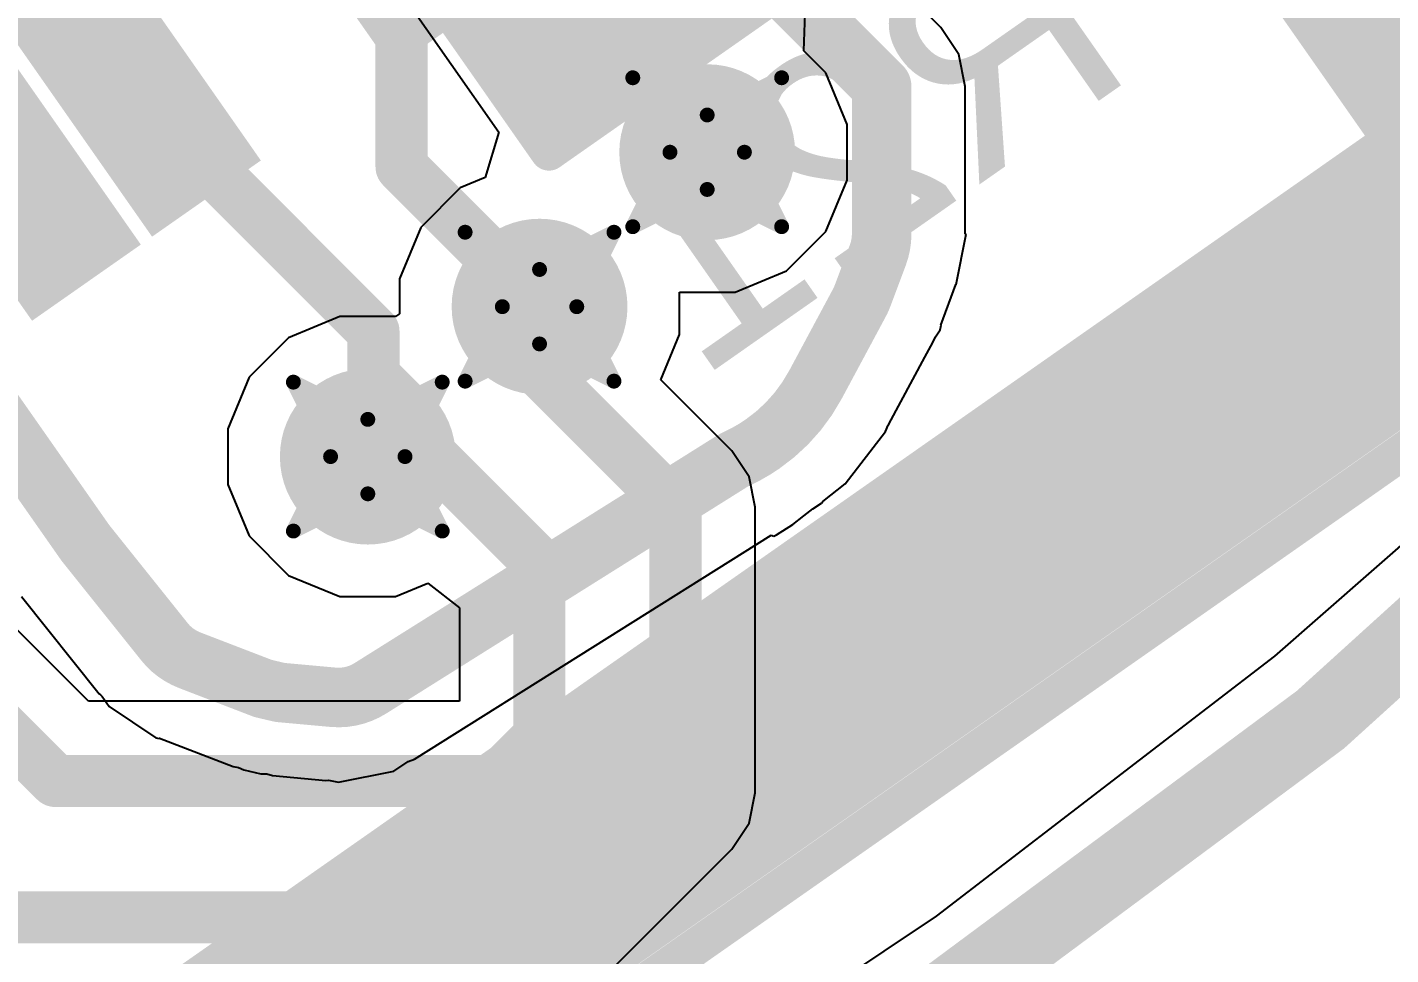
# Model space of a CAD drawing. Header units: inches. Extents: x -8 to 384, y -12 to 64.
# Drawn here: x 24.897 to 29.55, y -4.834 to -1.671 of the extents above; entities that cross this region are included whole.
import ezdxf

# ---------------------------------------------------------------- set-up
doc = ezdxf.new("R2010")
doc.units = ezdxf.units.IN
for name, color, linetype in [('Board_outline', 216, 'Continuous'), ('Bottom Layer', 5, 'Continuous'), ('Bottom Overlay', 54, 'Continuous'), ('Bottom Paste', 16, 'Continuous'), ('Bottom Solder', 6, 'Continuous'), ('Drill Drawing', 1, 'Continuous'), ('Top Layer', 1, 'Continuous'), ('Top Overlay', 2, 'Continuous'), ('Top Paste', 8, 'Continuous'), ('Top Solder', 216, 'Continuous'), ('Via Holes', 16, 'Continuous')]:
    doc.layers.add(name, color=color, linetype=linetype)
doc.styles.add('Arial', font='', dxfattribs={"height": 0.2})
doc.styles.get('Arial').set_extended_font_data('Arial')

# ---------------------------------------------------------------- blocks, each defined once
blk = doc.blocks.new('R__0603_B_39')
at = {"layer": 'Bottom Layer'}
for points in [[(-1.14299746, -0.4445), (-1.14299746, 0.4445), (-0.38099746, 0.4445), (-0.38099746, -0.4445)], [(0.38099746, -0.4445), (0.38099746, 0.4445), (1.14299746, 0.4445), (1.14299746, -0.4445)]]:
    blk.add_hatch(color=5, dxfattribs=at).paths.add_polyline_path(points)
at = {"layer": 'Bottom Paste'}
for points in [[(-1.14299746, -0.4445), (-1.14299746, 0.4445), (-0.38099746, 0.4445), (-0.38099746, -0.4445)], [(0.38099746, -0.4445), (0.38099746, 0.4445), (1.14299746, 0.4445), (1.14299746, -0.4445)]]:
    blk.add_hatch(color=16, dxfattribs=at).paths.add_polyline_path(points)
at = {"layer": 'Bottom Solder'}
for points in [[(-1.24459746, -0.5460999999999999), (-1.24459746, 0.5460999999999999), (-0.27939746, 0.5460999999999999), (-0.27939746, -0.5460999999999999)], [(0.27939746, -0.5460999999999999), (0.27939746, 0.5460999999999999), (1.24459746, 0.5460999999999999), (1.24459746, -0.5460999999999999)]]:
    blk.add_hatch(color=6, dxfattribs=at).paths.add_polyline_path(points)
at = {"layer": 'Bottom Overlay'}
for points in [[(-1.2192, -0.5334, 0.127, 0.127, 0), (-1.2192, 0.5334, 0.127, 0.127, 0)], [(1.2192, 0.5334, 0.127, 0.127, 0), (-1.2192, 0.5334, 0.127, 0.127, 0)], [(1.2192, -0.5334, 0.127, 0.127, 0), (1.2192, 0.5334, 0.127, 0.127, 0)], [(1.2192, -0.5334, 0.127, 0.127, 0), (-1.2192, -0.5334, 0.127, 0.127, 0)]]:
    blk.add_lwpolyline(points, format="xyseb", dxfattribs=at)
for points in [[(-1.25095, 0.5334, 0.0635, 0.0635, 1), (-1.18745, 0.5334, 0.0635, 0.0635, 1)], [(-1.25095, 0.5334, 0.0635, 0.0635, 1), (-1.18745, 0.5334, 0.0635, 0.0635, 1)], [(1.18745, 0.5334, 0.0635, 0.0635, 1), (1.25095, 0.5334, 0.0635, 0.0635, 1)], [(1.18745, 0.5334, 0.0635, 0.0635, 1), (1.25095, 0.5334, 0.0635, 0.0635, 1)], [(-1.25095, -0.5334, 0.0635, 0.0635, 1), (-1.18745, -0.5334, 0.0635, 0.0635, 1)], [(-1.25095, -0.5334, 0.0635, 0.0635, 1), (-1.18745, -0.5334, 0.0635, 0.0635, 1)], [(1.18745, -0.5334, 0.0635, 0.0635, 1), (1.25095, -0.5334, 0.0635, 0.0635, 1)], [(1.18745, -0.5334, 0.0635, 0.0635, 1), (1.25095, -0.5334, 0.0635, 0.0635, 1)]]:
    blk.add_lwpolyline(points, format="xyseb", close=True, dxfattribs=at)
blk = doc.blocks.new('2305018_2_70')
at = {"layer": 'Top Layer'}
for points in [[(-1.12499521, 0.8249996199999998), (-0.8749957099999999, 0.8249996199999998), (-0.8749957099999999, 0.07499858), (-1.12499521, 0.07499858)], [(-0.6250038299999999, 0.8250047), (-0.37500433, 0.8250047), (-0.37500433, 0.07500366), (-0.6250038299999999, 0.07500366)]]:
    blk.add_hatch(color=1, dxfattribs=at).paths.add_polyline_path(points)
at = {"layer": 'Top Paste'}
for points in [[(-1.12499521, 0.8249996199999998), (-0.8749957099999999, 0.8249996199999998), (-0.8749957099999999, 0.07499858), (-1.12499521, 0.07499858)], [(-0.6250038299999999, 0.8250047), (-0.37500433, 0.8250047), (-0.37500433, 0.07500366), (-0.6250038299999999, 0.07500366)]]:
    blk.add_hatch(color=8, dxfattribs=at).paths.add_polyline_path(points)
at = {"layer": 'Top Solder'}
for points in [[(-1.22659521, 0.92659962), (-0.77339571, 0.92659962), (-0.77339571, -0.02660142), (-1.22659521, -0.02660142)], [(-0.72660383, 0.9266047), (-0.27340433, 0.9266047), (-0.27340433, -0.02659634), (-0.72660383, -0.02659634)], [(0.27340179, 0.92659962), (0.72660129, 0.92659962), (0.72660129, -0.02660142), (0.27340179, -0.02660142)]]:
    blk.add_hatch(color=216, dxfattribs=at).paths.add_polyline_path(points)
at = {"layer": 'Top Overlay'}
blk.add_lwpolyline([(-4.92499142, -3.07499512, 0.127, 0.127, 0), (4.924993959999999, -3.07500528, 0.127, 0.127, 0)], format="xyseb", dxfattribs=at)

msp = doc.modelspace()

# ---------------------------------------------------------------- hatches: boundary and pattern name
at = {"layer": 'Bottom Layer'}
h = msp.add_hatch(color=5, dxfattribs=at)
edge = h.paths.add_edge_path()
edge.add_arc((27.2176367, -2.09695542), 0.2999994, 0, 360)
h = msp.add_hatch(color=5, dxfattribs=at)
edge = h.paths.add_edge_path()
edge.add_arc((26.64553218, -2.62389366), 0.2999994, 0, 360)
h = msp.add_hatch(color=5, dxfattribs=at)
edge = h.paths.add_edge_path()
edge.add_arc((26.05942972, -3.1352236), 0.2999994, 0, 360)
at = {"layer": 'Top Layer'}
for points in [[(29.972, -2.7686), (31.70545856, -1.55482036), (28.79786976, 2.59764784), (27.0644112, 1.3838682)], [(24.92116428, -6.309403179999999), (31.52003348, -1.68882568), (31.00826412, -0.9579432199999999), (24.40939492, -5.57852072)]]:
    msp.add_hatch(color=1, dxfattribs=at).paths.add_polyline_path(points)
h = msp.add_hatch(color=1, dxfattribs=at)
edge = h.paths.add_edge_path()
edge.add_arc((27.2176367, -2.09695542), 0.2999994, 0, 360)
h = msp.add_hatch(color=1, dxfattribs=at)
edge = h.paths.add_edge_path()
edge.add_arc((26.64553218, -2.62389366), 0.2999994, 0, 360)
h = msp.add_hatch(color=1, dxfattribs=at)
edge = h.paths.add_edge_path()
edge.add_arc((26.05942972, -3.1352236), 0.2999994, 0, 360)
at = {"layer": 'Via Holes'}
h = msp.add_hatch(color=7, dxfattribs=at)
edge = h.paths.add_edge_path()
edge.add_arc((27.2176367, -2.09695542), 0.1499997, 0, 360)
h = msp.add_hatch(color=7, dxfattribs=at)
edge = h.paths.add_edge_path()
edge.add_arc((26.64553218, -2.62389366), 0.1499997, 0, 360)
h = msp.add_hatch(color=7, dxfattribs=at)
edge = h.paths.add_edge_path()
edge.add_arc((26.05942972, -3.1352236), 0.1499997, 0, 360)

# ---------------------------------------------------------------- linework, layer by layer
at = {"layer": 'Board_outline'}
msp.add_lwpolyline([(37.53680072, 13.3604, 0.254, 0.254, 1), (-7.46320072, 13.3604, 0.254, 0.254, 1)], format="xyseb", close=True, dxfattribs=at)
at = {"layer": 'Bottom Layer'}
for p, q in [((25.9315204, -1.2077573), (26.50639352, -2.0287615)), ((27.54723217999999, -1.75083978), (27.55305386, -1.59172148)), ((27.62269558, -1.82630318), (27.54723217999999, -1.75083978)), ((27.6954361, -2.00191624), (27.62269558, -1.82630318)), ((26.50639352, -2.0287615), (26.45981246, -2.18365578)), ((27.6954361, -2.1919946), (27.6954361, -2.00191624)), ((26.45981246, -2.18365578), (26.37487994, -2.21883478)), ((26.37487994, -2.21883478), (26.2404733, -2.35324142)), ((27.62269558, -2.36760766), (27.6954361, -2.1919946)), ((26.2404733, -2.35324142), (26.16773278, -2.52885448)), ((27.48828894, -2.5020143), (27.62269558, -2.36760766)), ((27.31267588, -2.57475482), (27.48828894, -2.5020143)), ((26.16773278, -2.52885448), (26.16773278, -2.6485596)), ((27.12333158, -2.71893284), (27.12333158, -2.57475482)), ((27.12333158, -2.57475482), (27.31267588, -2.57475482)), ((26.16773278, -2.6485596), (26.15446636, -2.6574242)), ((25.96439054, -2.6574242), (25.78877748, -2.73016472)), ((26.15446636, -2.6574242), (25.96439054, -2.6574242)), ((25.78877748, -2.73016472), (25.65437084, -2.86457136)), ((27.05941502, -2.87324546), (27.12333158, -2.71893284)), ((25.65437084, -2.86457136), (25.58163032, -3.04018442)), ((27.30170054, -3.11553098), (27.05941502, -2.87324546)), ((30.24873808, -2.85583884), (29.1539168, -3.815969)), ((25.58163032, -3.04018442), (25.58163032, -3.23026278)), ((27.36064632, -3.20375026), (27.30170054, -3.11553098)), ((27.38134478, -3.30781152), (27.36064632, -3.20375026)), ((25.58163032, -3.23026278), (25.65437084, -3.40587584)), ((27.38134478, -4.28193454), (27.38134478, -3.30781152)), ((25.1062363, -3.96987522), (24.52892478, -3.3925637)), ((25.65437084, -3.40587584), (25.78877748, -3.54028248)), ((25.78877748, -3.54028248), (25.96439054, -3.613023)), ((26.1544689, -3.613023), (26.26454488, -3.567429999999999)), ((26.26454488, -3.567429999999999), (26.37267522, -3.65115348)), ((25.96439054, -3.613023), (26.1544689, -3.613023)), ((26.37267522, -3.65115348), (26.37267522, -3.96987522)), ((29.1539168, -3.815969), (27.99865368, -4.702436619999999)), ((26.37267522, -3.96987522), (25.1062363, -3.96987522)), ((27.36064632, -4.3859958), (27.38134478, -4.28193454)), ((27.30170054, -4.47421508), (27.36064632, -4.3859958)), ((26.87701508, -4.89890054), (27.30170054, -4.47421508)), ((27.99865368, -4.702436619999999), (26.78786108, -5.51146218))]:
    msp.add_line(p, q, dxfattribs=at)
for points in [[(26.7462, -1.397, 0.2032, 0.2032, 0), (27.2176367, -2.09695542, 0.2032, 0.2032, 0)], [(26.64553218, -2.8439237, 0.1778, 0.1778, 0), (26.64553218, -2.62389366, 0.1778, 0.1778, 0)], [(26.64553218, -2.8439237, 0.1778, 0.1778, 0), (27.10942, -3.30781152, 0.1778, 0.1778, 0)], [(26.05942972, -3.1352236, 0.1778, 0.1778, 0), (26.27947499999999, -3.1352236, 0.1778, 0.1778, 0)], [(26.27947499999999, -3.1352236, 0.1778, 0.1778, 0), (26.6446, -3.500348599999999, 0.1778, 0.1778, 0)], [(27.10942, -4.28193454, 0.1778, 0.1778, 0), (27.10942, -3.30781152, 0.1778, 0.1778, 0)], [(24.257, -3.5052, 0.1778, 0.1778, 0), (24.9936, -4.2418, 0.1778, 0.1778, 0)], [(26.6446, -4.089399999999999, 0.1778, 0.1778, 0), (26.6446, -3.500348599999999, 0.1778, 0.1778, 0)], [(26.4922, -4.2418, 0.1778, 0.1778, 0), (26.6446, -4.089399999999999, 0.1778, 0.1778, 0)], [(24.9936, -4.2418, 0.1778, 0.1778, 0), (26.4922, -4.2418, 0.1778, 0.1778, 0)], [(26.68473454, -4.706619999999999, 0.1778, 0.1778, 0), (27.10942, -4.28193454, 0.1778, 0.1778, 0)], [(24.80106292, -4.706619999999999, 0.1778, 0.1778, 0), (26.68473454, -4.706619999999999, 0.1778, 0.1778, 0)]]:
    msp.add_lwpolyline(points, format="xyseb", dxfattribs=at)
for points in [[(27.1668367, -2.09695542, 0.1016, 0.1016, 1), (27.2684367, -2.09695542, 0.1016, 0.1016, 1)], [(26.60108218, -2.62389366, 0.08889999999999999, 0.08889999999999999, 1), (26.68998218, -2.62389366, 0.08889999999999999, 0.08889999999999999, 1)], [(26.60108218, -2.8439237, 0.08889999999999999, 0.08889999999999999, 1), (26.68998218, -2.8439237, 0.08889999999999999, 0.08889999999999999, 1)], [(26.60108218, -2.8439237, 0.08889999999999999, 0.08889999999999999, 1), (26.68998218, -2.8439237, 0.08889999999999999, 0.08889999999999999, 1)], [(26.01497972, -3.1352236, 0.08889999999999999, 0.08889999999999999, 1), (26.10387972, -3.1352236, 0.08889999999999999, 0.08889999999999999, 1)], [(26.235025, -3.1352236, 0.08889999999999999, 0.08889999999999999, 1), (26.323925, -3.1352236, 0.08889999999999999, 0.08889999999999999, 1)], [(26.235025, -3.1352236, 0.08889999999999999, 0.08889999999999999, 1), (26.323925, -3.1352236, 0.08889999999999999, 0.08889999999999999, 1)], [(27.06497, -3.30781152, 0.08889999999999999, 0.08889999999999999, 1), (27.15387, -3.30781152, 0.08889999999999999, 0.08889999999999999, 1)], [(27.06497, -3.30781152, 0.08889999999999999, 0.08889999999999999, 1), (27.15387, -3.30781152, 0.08889999999999999, 0.08889999999999999, 1)], [(26.60015, -3.500348599999999, 0.08889999999999999, 0.08889999999999999, 1), (26.68905, -3.500348599999999, 0.08889999999999999, 0.08889999999999999, 1)], [(26.60015, -3.500348599999999, 0.08889999999999999, 0.08889999999999999, 1), (26.68905, -3.500348599999999, 0.08889999999999999, 0.08889999999999999, 1)], [(26.60015, -4.089399999999999, 0.08889999999999999, 0.08889999999999999, 1), (26.68905, -4.089399999999999, 0.08889999999999999, 0.08889999999999999, 1)], [(26.60015, -4.089399999999999, 0.08889999999999999, 0.08889999999999999, 1), (26.68905, -4.089399999999999, 0.08889999999999999, 0.08889999999999999, 1)], [(24.94915, -4.2418, 0.08889999999999999, 0.08889999999999999, 1), (25.03805, -4.2418, 0.08889999999999999, 0.08889999999999999, 1)], [(24.94915, -4.2418, 0.08889999999999999, 0.08889999999999999, 1), (25.03805, -4.2418, 0.08889999999999999, 0.08889999999999999, 1)], [(26.44775, -4.2418, 0.08889999999999999, 0.08889999999999999, 1), (26.53665, -4.2418, 0.08889999999999999, 0.08889999999999999, 1)], [(26.44775, -4.2418, 0.08889999999999999, 0.08889999999999999, 1), (26.53665, -4.2418, 0.08889999999999999, 0.08889999999999999, 1)], [(27.06497, -4.28193454, 0.08889999999999999, 0.08889999999999999, 1), (27.15387, -4.28193454, 0.08889999999999999, 0.08889999999999999, 1)], [(27.06497, -4.28193454, 0.08889999999999999, 0.08889999999999999, 1), (27.15387, -4.28193454, 0.08889999999999999, 0.08889999999999999, 1)], [(26.64028454, -4.706619999999999, 0.08889999999999999, 0.08889999999999999, 1), (26.72918454, -4.706619999999999, 0.08889999999999999, 0.08889999999999999, 1)], [(26.64028454, -4.706619999999999, 0.08889999999999999, 0.08889999999999999, 1), (26.72918454, -4.706619999999999, 0.08889999999999999, 0.08889999999999999, 1)]]:
    msp.add_lwpolyline(points, format="xyseb", close=True, dxfattribs=at)
at = {"layer": 'Drill Drawing'}
for points in [[(26.9636367, -1.84295542, 0.0508, 0.0508, 0), (27.2176367, -1.96995542, 0.0508, 0.0508, 0)], [(26.9636367, -1.84295542, 0.0508, 0.0508, 0), (27.0906367, -2.09695542, 0.0508, 0.0508, 0)], [(27.2176367, -1.96995542, 0.0508, 0.0508, 0), (27.4716367, -1.84295542, 0.0508, 0.0508, 0)], [(27.3446367, -2.09695542, 0.0508, 0.0508, 0), (27.4716367, -1.84295542, 0.0508, 0.0508, 0)], [(26.9636367, -2.35095542, 0.0508, 0.0508, 0), (27.0906367, -2.09695542, 0.0508, 0.0508, 0)], [(27.3446367, -2.09695542, 0.0508, 0.0508, 0), (27.4716367, -2.35095542, 0.0508, 0.0508, 0)], [(26.9636367, -2.35095542, 0.0508, 0.0508, 0), (27.2176367, -2.22395542, 0.0508, 0.0508, 0)], [(27.2176367, -2.22395542, 0.0508, 0.0508, 0), (27.4716367, -2.35095542, 0.0508, 0.0508, 0)], [(26.39153218, -2.36989366, 0.0508, 0.0508, 0), (26.64553218, -2.49689366, 0.0508, 0.0508, 0)], [(26.39153218, -2.36989366, 0.0508, 0.0508, 0), (26.51853218, -2.62389366, 0.0508, 0.0508, 0)], [(26.64553218, -2.49689366, 0.0508, 0.0508, 0), (26.89953218, -2.36989366, 0.0508, 0.0508, 0)], [(26.77253218, -2.62389366, 0.0508, 0.0508, 0), (26.89953218, -2.36989366, 0.0508, 0.0508, 0)], [(26.39153218, -2.87789366, 0.0508, 0.0508, 0), (26.51853218, -2.62389366, 0.0508, 0.0508, 0)], [(26.77253218, -2.62389366, 0.0508, 0.0508, 0), (26.89953218, -2.87789366, 0.0508, 0.0508, 0)], [(26.39153218, -2.87789366, 0.0508, 0.0508, 0), (26.64553218, -2.75089366, 0.0508, 0.0508, 0)], [(26.64553218, -2.75089366, 0.0508, 0.0508, 0), (26.89953218, -2.87789366, 0.0508, 0.0508, 0)], [(25.80542972, -2.8812236, 0.0508, 0.0508, 0), (26.05942972, -3.0082236, 0.0508, 0.0508, 0)], [(25.80542972, -2.8812236, 0.0508, 0.0508, 0), (25.93242972, -3.1352236, 0.0508, 0.0508, 0)], [(26.05942972, -3.0082236, 0.0508, 0.0508, 0), (26.31342972, -2.8812236, 0.0508, 0.0508, 0)], [(26.18642972, -3.1352236, 0.0508, 0.0508, 0), (26.31342972, -2.8812236, 0.0508, 0.0508, 0)], [(25.80542972, -3.3892236, 0.0508, 0.0508, 0), (25.93242972, -3.1352236, 0.0508, 0.0508, 0)], [(26.18642972, -3.1352236, 0.0508, 0.0508, 0), (26.31342972, -3.3892236, 0.0508, 0.0508, 0)], [(25.80542972, -3.3892236, 0.0508, 0.0508, 0), (26.05942972, -3.2622236, 0.0508, 0.0508, 0)], [(26.05942972, -3.2622236, 0.0508, 0.0508, 0), (26.31342972, -3.3892236, 0.0508, 0.0508, 0)]]:
    msp.add_lwpolyline(points, format="xyseb", dxfattribs=at)
for points in [[(26.9509367, -1.84295542, 0.0254, 0.0254, 1), (26.9763367, -1.84295542, 0.0254, 0.0254, 1)], [(26.9509367, -1.84295542, 0.0254, 0.0254, 1), (26.9763367, -1.84295542, 0.0254, 0.0254, 1)], [(27.4589367, -1.84295542, 0.0254, 0.0254, 1), (27.4843367, -1.84295542, 0.0254, 0.0254, 1)], [(27.4589367, -1.84295542, 0.0254, 0.0254, 1), (27.4843367, -1.84295542, 0.0254, 0.0254, 1)], [(27.2049367, -1.96995542, 0.0254, 0.0254, 1), (27.2303367, -1.96995542, 0.0254, 0.0254, 1)], [(27.2049367, -1.96995542, 0.0254, 0.0254, 1), (27.2303367, -1.96995542, 0.0254, 0.0254, 1)], [(27.0779367, -2.09695542, 0.0254, 0.0254, 1), (27.1033367, -2.09695542, 0.0254, 0.0254, 1)], [(27.0779367, -2.09695542, 0.0254, 0.0254, 1), (27.1033367, -2.09695542, 0.0254, 0.0254, 1)], [(27.3319367, -2.09695542, 0.0254, 0.0254, 1), (27.3573367, -2.09695542, 0.0254, 0.0254, 1)], [(27.3319367, -2.09695542, 0.0254, 0.0254, 1), (27.3573367, -2.09695542, 0.0254, 0.0254, 1)], [(27.2049367, -2.22395542, 0.0254, 0.0254, 1), (27.2303367, -2.22395542, 0.0254, 0.0254, 1)], [(27.2049367, -2.22395542, 0.0254, 0.0254, 1), (27.2303367, -2.22395542, 0.0254, 0.0254, 1)], [(26.9509367, -2.35095542, 0.0254, 0.0254, 1), (26.9763367, -2.35095542, 0.0254, 0.0254, 1)], [(26.9509367, -2.35095542, 0.0254, 0.0254, 1), (26.9763367, -2.35095542, 0.0254, 0.0254, 1)], [(27.4589367, -2.35095542, 0.0254, 0.0254, 1), (27.4843367, -2.35095542, 0.0254, 0.0254, 1)], [(27.4589367, -2.35095542, 0.0254, 0.0254, 1), (27.4843367, -2.35095542, 0.0254, 0.0254, 1)], [(26.37883218, -2.36989366, 0.0254, 0.0254, 1), (26.40423218, -2.36989366, 0.0254, 0.0254, 1)], [(26.37883218, -2.36989366, 0.0254, 0.0254, 1), (26.40423218, -2.36989366, 0.0254, 0.0254, 1)], [(26.88683218, -2.36989366, 0.0254, 0.0254, 1), (26.91223218, -2.36989366, 0.0254, 0.0254, 1)], [(26.88683218, -2.36989366, 0.0254, 0.0254, 1), (26.91223218, -2.36989366, 0.0254, 0.0254, 1)], [(26.63283218, -2.49689366, 0.0254, 0.0254, 1), (26.65823218, -2.49689366, 0.0254, 0.0254, 1)], [(26.63283218, -2.49689366, 0.0254, 0.0254, 1), (26.65823218, -2.49689366, 0.0254, 0.0254, 1)], [(26.50583218, -2.62389366, 0.0254, 0.0254, 1), (26.53123218, -2.62389366, 0.0254, 0.0254, 1)], [(26.50583218, -2.62389366, 0.0254, 0.0254, 1), (26.53123218, -2.62389366, 0.0254, 0.0254, 1)], [(26.75983218, -2.62389366, 0.0254, 0.0254, 1), (26.78523218, -2.62389366, 0.0254, 0.0254, 1)], [(26.75983218, -2.62389366, 0.0254, 0.0254, 1), (26.78523218, -2.62389366, 0.0254, 0.0254, 1)], [(26.63283218, -2.75089366, 0.0254, 0.0254, 1), (26.65823218, -2.75089366, 0.0254, 0.0254, 1)], [(26.63283218, -2.75089366, 0.0254, 0.0254, 1), (26.65823218, -2.75089366, 0.0254, 0.0254, 1)], [(25.79272972, -2.8812236, 0.0254, 0.0254, 1), (25.81812972, -2.8812236, 0.0254, 0.0254, 1)], [(25.79272972, -2.8812236, 0.0254, 0.0254, 1), (25.81812972, -2.8812236, 0.0254, 0.0254, 1)], [(26.30072972, -2.8812236, 0.0254, 0.0254, 1), (26.32612972, -2.8812236, 0.0254, 0.0254, 1)], [(26.30072972, -2.8812236, 0.0254, 0.0254, 1), (26.32612972, -2.8812236, 0.0254, 0.0254, 1)], [(26.37883218, -2.87789366, 0.0254, 0.0254, 1), (26.40423218, -2.87789366, 0.0254, 0.0254, 1)], [(26.37883218, -2.87789366, 0.0254, 0.0254, 1), (26.40423218, -2.87789366, 0.0254, 0.0254, 1)], [(26.88683218, -2.87789366, 0.0254, 0.0254, 1), (26.91223218, -2.87789366, 0.0254, 0.0254, 1)], [(26.88683218, -2.87789366, 0.0254, 0.0254, 1), (26.91223218, -2.87789366, 0.0254, 0.0254, 1)], [(26.04672972, -3.0082236, 0.0254, 0.0254, 1), (26.07212972, -3.0082236, 0.0254, 0.0254, 1)], [(26.04672972, -3.0082236, 0.0254, 0.0254, 1), (26.07212972, -3.0082236, 0.0254, 0.0254, 1)], [(25.91972972, -3.1352236, 0.0254, 0.0254, 1), (25.94512972, -3.1352236, 0.0254, 0.0254, 1)], [(25.91972972, -3.1352236, 0.0254, 0.0254, 1), (25.94512972, -3.1352236, 0.0254, 0.0254, 1)], [(26.17372972, -3.1352236, 0.0254, 0.0254, 1), (26.19912972, -3.1352236, 0.0254, 0.0254, 1)], [(26.17372972, -3.1352236, 0.0254, 0.0254, 1), (26.19912972, -3.1352236, 0.0254, 0.0254, 1)], [(26.04672972, -3.2622236, 0.0254, 0.0254, 1), (26.07212972, -3.2622236, 0.0254, 0.0254, 1)], [(26.04672972, -3.2622236, 0.0254, 0.0254, 1), (26.07212972, -3.2622236, 0.0254, 0.0254, 1)], [(25.79272972, -3.3892236, 0.0254, 0.0254, 1), (25.81812972, -3.3892236, 0.0254, 0.0254, 1)], [(25.79272972, -3.3892236, 0.0254, 0.0254, 1), (25.81812972, -3.3892236, 0.0254, 0.0254, 1)], [(26.30072972, -3.3892236, 0.0254, 0.0254, 1), (26.32612972, -3.3892236, 0.0254, 0.0254, 1)], [(26.30072972, -3.3892236, 0.0254, 0.0254, 1), (26.32612972, -3.3892236, 0.0254, 0.0254, 1)]]:
    msp.add_lwpolyline(points, format="xyseb", close=True, dxfattribs=at)
at = {"layer": 'Top Layer'}
for p, q in [((28.01442454, -1.67147748), (27.73491532, -1.39196572)), ((28.01443216, -1.67148256), (28.01442454, -1.67147748)), ((28.07618464, -1.763903), (28.01443216, -1.67148256)), ((28.09786862, -1.8729198), (28.07618464, -1.763903)), ((28.09786862, -2.23005142), (28.09786862, -1.8729198)), ((28.09787116, -2.376144599999999), (28.09786862, -2.23005142)), ((28.06769596, -2.54786892), (28.10185134, -2.37615222)), ((28.10185134, -2.37615222), (28.09787116, -2.376144599999999)), ((28.01473442, -2.6863548), (28.06645644, -2.5484328)), ((28.06645644, -2.5484328), (28.0676985, -2.54786892)), ((28.0676985, -2.54786892), (28.06769596, -2.54786892)), ((28.01234428, -2.70328898), (28.01564374, -2.6866977)), ((28.01564374, -2.6866977), (28.01473442, -2.6863548)), ((27.98775708, -2.745867), (27.99702554, -2.72620486)), ((27.99702554, -2.72620486), (28.01234428, -2.70328898)), ((27.96061718, -2.79639776), (27.98775708, -2.745867)), ((27.83785898, -3.02503586), (27.96061718, -2.79639776)), ((30.24873808, -2.85583884), (29.1539168, -3.815969)), ((27.68890322, -3.22870322), (27.82656106, -3.04930556)), ((27.82656106, -3.04930556), (27.835352, -3.02808132)), ((27.835352, -3.02808132), (27.83785898, -3.02503586)), ((27.6118447, -3.28783188), (27.68890322, -3.22870322)), ((27.57787474, -3.31389736), (27.6077807, -3.29391518)), ((27.6077807, -3.29391518), (27.6118447, -3.28783188)), ((27.5095081, -3.3663636), (27.5471255, -3.33749142)), ((27.5471255, -3.33749142), (27.57787474, -3.31389736)), ((27.4545933, -3.402076), (27.5094319, -3.36640932)), ((27.5094319, -3.36640932), (27.5095081, -3.3663636)), ((26.21917286, -4.167210359999999), (27.4359751, -3.40372954)), ((27.4359751, -3.40372954), (27.44452982, -3.4062416)), ((27.44452982, -3.4062416), (27.4545933, -3.402076)), ((24.87750676, -3.61290616), (25.14277166, -3.94448792)), ((29.1539168, -3.815969), (27.99865368, -4.702436619999999)), ((25.14277166, -3.94448792), (25.14312726, -3.944934959999999)), ((25.14312726, -3.944934959999999), (25.14313234, -3.94494004)), ((25.14313234, -3.94494004), (25.14317806, -3.94499592)), ((25.14317806, -3.94499592), (25.14695758, -3.94817854)), ((25.14695758, -3.94817854), (25.15334314, -3.95358366)), ((25.15334314, -3.95358366), (25.17636062, -3.9880286)), ((25.17636062, -3.9880286), (25.33599454, -4.09470352)), ((25.33599454, -4.09470352), (25.34691654, -4.09687268)), ((25.34691654, -4.09687268), (25.34734326, -4.0957754)), ((25.34734326, -4.0957754), (25.34847102, -4.09540202)), ((25.34847102, -4.09540202), (25.59940778, -4.191919479999999)), ((26.1479919, -4.20842694), (26.19707994, -4.17562792)), ((26.19707994, -4.17562792), (26.21917286, -4.167210359999999)), ((25.59940778, -4.191919479999999), (25.61858224, -4.1952291)), ((25.61858224, -4.1952291), (25.63628858, -4.20330376)), ((25.63628858, -4.20330376), (25.69410406, -4.21693848)), ((25.69410406, -4.21693848), (25.71431484, -4.21765222)), ((25.71431484, -4.21765222), (25.73370774, -4.22337484)), ((25.73370774, -4.22337484), (25.91614832, -4.23995596)), ((25.959689, -4.245881779999999), (26.1479919, -4.20842694)), ((25.91614832, -4.23995596), (25.92512722, -4.23900854)), ((25.92512722, -4.23900854), (25.959689, -4.245881779999999)), ((27.99865368, -4.702436619999999), (26.78786108, -5.51146218))]:
    msp.add_line(p, q, dxfattribs=at)
for points in [[(26.67183388, -1.27912876, 0.2032, 0.2032, 0), (27.1076928, -1.90156338, 0.2032, 0.2032, 0)], [(26.1745603, -2.1464397, 0.1778, 0.1778, 0), (26.1745603, -1.41106398, 0.1778, 0.1778, 0)], [(27.45763114, -1.51755602, 0.2032, 0.2032, 0), (27.81299492, -1.8729198, 0.2032, 0.2032, 0)], [(25.23549182, -1.86473084, 0.1778, 0.1778, 0), (25.23549436, -1.86473084, 0.1778, 0.1778, 0)], [(25.23549436, -1.86473084, 0.1778, 0.1778, 0), (26.07883278, -2.70806926, 0.1778, 0.1778, 0)], [(27.1076928, -1.90156338, 0.2032, 0.2032, 0), (27.20090826, -2.06061564, 0.2032, 0.2032, 0)], [(27.81299492, -2.2300565, 0.2032, 0.2032, 0), (27.81299492, -1.8729198, 0.2032, 0.2032, 0)], [(27.20090826, -2.06061564, 0.2032, 0.2032, 0), (27.20134006, -2.06136494, 0.2032, 0.2032, 0)], [(26.1745603, -2.1464397, 0.1778, 0.1778, 0), (26.5084052, -2.4802846, 0.1778, 0.1778, 0)], [(27.81299492, -2.2300565, 0.2032, 0.2032, 0), (27.81299745999999, -2.37615222, 0.2032, 0.2032, 0)], [(27.81299745999999, -2.37615222, 0.2032, 0.2032, -0.08993433186181517), (27.8000587, -2.44750336, 0.2032, 0.2032, 0)], [(27.74799886, -2.58633468, 0.2032, 0.2032, 0), (27.8000587, -2.44750336, 0.2032, 0.2032, 0)], [(26.5084052, -2.4802846, 0.1778, 0.1778, 0), (26.7297154, -2.4802846, 0.1778, 0.1778, 0)], [(26.7297154, -2.53971044, 0.1778, 0.1778, 0), (26.7297154, -2.4802846, 0.1778, 0.1778, 0)], [(26.64553218, -2.62389366, 0.1778, 0.1778, 0), (26.7297154, -2.53971044, 0.1778, 0.1778, 0)], [(27.58687396, -2.89028124, 0.2032, 0.2032, 0), (27.7367619, -2.61110984, 0.2032, 0.2032, 0)], [(27.74799886, -2.58633468, 0.2032, 0.2032, -0.03350641934383416), (27.73676444, -2.61110984, 0.2032, 0.2032, 0)], [(24.56318684, -2.66924282, 0.2032, 0.2032, 0), (25.0914789, -3.42368886, 0.2032, 0.2032, 0)], [(26.07883278, -2.85862776, 0.1778, 0.1778, 0), (26.07883278, -2.70806926, 0.1778, 0.1778, 0)], [(26.07883278, -2.85862776, 0.1778, 0.1778, 0), (26.1797292, -2.95952418, 0.1778, 0.1778, 0)], [(27.58687396, -2.89028124, 0.2032, 0.2032, -0.1186041493719806), (27.40634346, -3.09247794, 0.2032, 0.2032, 0)], [(26.1797292, -3.0302708, 0.1778, 0.1778, 0), (26.1797292, -2.95952418, 0.1778, 0.1778, 0)], [(26.0747764, -3.1352236, 0.1778, 0.1778, 0), (26.1797292, -3.0302708, 0.1778, 0.1778, 0)], [(27.40634346, -3.09247794, 0.2032, 0.2032, -0.0418924592303024), (27.3223355, -3.14081414, 0.2032, 0.2032, 0)], [(26.067766, -3.92590528, 0.2032, 0.2032, 0), (27.29867286, -3.15357256, 0.2032, 0.2032, 0)], [(26.05942972, -3.1352236, 0.1778, 0.1778, 0), (26.0747764, -3.1352236, 0.1778, 0.1778, 0)], [(27.29867286, -3.15357256, 0.2032, 0.2032, -0.03025404712944893), (27.32023492, -3.14179712, 0.2032, 0.2032, 0)], [(27.32023746, -3.14179712, 0.2032, 0.2032, 0), (27.3223355, -3.14081414, 0.2032, 0.2032, 0)], [(25.0914789, -3.42368886, 0.2032, 0.2032, 0), (25.09213676, -3.4246312, 0.2032, 0.2032, 0)], [(25.09995488, -3.43494614, 0.2032, 0.2032, -0.01592725811001099), (25.0921393, -3.4246312, 0.2032, 0.2032, 0)], [(25.09995488, -3.43494614, 0.2032, 0.2032, 0), (25.36562618, -3.7670359, 0.2032, 0.2032, 0)], [(25.36562618, -3.7670359, 0.2032, 0.2032, 0), (25.36607068, -3.7675947, 0.2032, 0.2032, 0)], [(25.4507365, -3.82951482, 0.2032, 0.2032, -0.1312696786197272), (25.36607322, -3.7675947, 0.2032, 0.2032, 0)], [(25.4507365, -3.82951736, 0.2032, 0.2032, 0), (25.70167326, -3.926034819999999, 0.2032, 0.2032, 0)], [(25.70167326, -3.926034819999999, 0.2032, 0.2032, 0), (25.75949128, -3.93966954, 0.2032, 0.2032, 0)], [(25.75949128, -3.93966954, 0.2032, 0.2032, 0), (25.94129686, -3.95619224, 0.2032, 0.2032, 0)], [(25.94129686, -3.95619224, 0.2032, 0.2032, 0), (25.94210204, -3.9562659, 0.2032, 0.2032, 0)], [(26.067766, -3.92590528, 0.2032, 0.2032, -0.1632885862022277), (25.94210204, -3.9562659, 0.2032, 0.2032, 0)]]:
    msp.add_lwpolyline(points, format="xyseb", dxfattribs=at)
for points in [[(25.19104182, -1.86473084, 0.08889999999999999, 0.08889999999999999, 1), (25.27994182, -1.86473084, 0.08889999999999999, 0.08889999999999999, 1)], [(25.19104436, -1.86473084, 0.08889999999999999, 0.08889999999999999, 1), (25.27994436, -1.86473084, 0.08889999999999999, 0.08889999999999999, 1)], [(25.19104436, -1.86473084, 0.08889999999999999, 0.08889999999999999, 1), (25.27994436, -1.86473084, 0.08889999999999999, 0.08889999999999999, 1)], [(27.0568928, -1.90156338, 0.1016, 0.1016, 1), (27.1584928, -1.90156338, 0.1016, 0.1016, 1)], [(27.0568928, -1.90156338, 0.1016, 0.1016, 1), (27.1584928, -1.90156338, 0.1016, 0.1016, 1)], [(27.76219492, -1.8729198, 0.1016, 0.1016, 1), (27.86379492, -1.8729198, 0.1016, 0.1016, 1)], [(27.76219492, -1.8729198, 0.1016, 0.1016, 1), (27.86379492, -1.8729198, 0.1016, 0.1016, 1)], [(27.15010826, -2.06061564, 0.1016, 0.1016, 1), (27.25170826, -2.06061564, 0.1016, 0.1016, 1)], [(27.15010826, -2.06061564, 0.1016, 0.1016, 1), (27.25170826, -2.06061564, 0.1016, 0.1016, 1)], [(27.15054006, -2.06136494, 0.1016, 0.1016, 1), (27.25214006, -2.06136494, 0.1016, 0.1016, 1)], [(26.1301103, -2.1464397, 0.08889999999999999, 0.08889999999999999, 1), (26.2190103, -2.1464397, 0.08889999999999999, 0.08889999999999999, 1)], [(26.1301103, -2.1464397, 0.08889999999999999, 0.08889999999999999, 1), (26.2190103, -2.1464397, 0.08889999999999999, 0.08889999999999999, 1)], [(27.76219492, -2.2300565, 0.1016, 0.1016, 1), (27.86379492, -2.2300565, 0.1016, 0.1016, 1)], [(27.76219492, -2.2300565, 0.1016, 0.1016, 1), (27.86379492, -2.2300565, 0.1016, 0.1016, 1)], [(27.76219746, -2.37615222, 0.1016, 0.1016, 1), (27.86379746, -2.37615222, 0.1016, 0.1016, 1)], [(27.76219746, -2.37615222, 0.1016, 0.1016, 1), (27.86379746, -2.37615222, 0.1016, 0.1016, 1)], [(27.7492587, -2.44750336, 0.1016, 0.1016, 1), (27.8508587, -2.44750336, 0.1016, 0.1016, 1)], [(27.7492587, -2.44750336, 0.1016, 0.1016, 1), (27.8508587, -2.44750336, 0.1016, 0.1016, 1)], [(26.4639552, -2.4802846, 0.08889999999999999, 0.08889999999999999, 1), (26.5528552, -2.4802846, 0.08889999999999999, 0.08889999999999999, 1)], [(26.4639552, -2.4802846, 0.08889999999999999, 0.08889999999999999, 1), (26.5528552, -2.4802846, 0.08889999999999999, 0.08889999999999999, 1)], [(26.6852654, -2.4802846, 0.08889999999999999, 0.08889999999999999, 1), (26.7741654, -2.4802846, 0.08889999999999999, 0.08889999999999999, 1)], [(26.6852654, -2.4802846, 0.08889999999999999, 0.08889999999999999, 1), (26.7741654, -2.4802846, 0.08889999999999999, 0.08889999999999999, 1)], [(26.6852654, -2.53971044, 0.08889999999999999, 0.08889999999999999, 1), (26.7741654, -2.53971044, 0.08889999999999999, 0.08889999999999999, 1)], [(26.6852654, -2.53971044, 0.08889999999999999, 0.08889999999999999, 1), (26.7741654, -2.53971044, 0.08889999999999999, 0.08889999999999999, 1)], [(27.6859619, -2.61110984, 0.1016, 0.1016, 1), (27.7875619, -2.61110984, 0.1016, 0.1016, 1)], [(27.68596444, -2.61110984, 0.1016, 0.1016, 1), (27.78756444, -2.61110984, 0.1016, 0.1016, 1)], [(27.69719886, -2.58633468, 0.1016, 0.1016, 1), (27.79879886, -2.58633468, 0.1016, 0.1016, 1)], [(27.69719886, -2.58633468, 0.1016, 0.1016, 1), (27.79879886, -2.58633468, 0.1016, 0.1016, 1)], [(26.60108218, -2.62389366, 0.08889999999999999, 0.08889999999999999, 1), (26.68998218, -2.62389366, 0.08889999999999999, 0.08889999999999999, 1)], [(26.03438278, -2.70806926, 0.08889999999999999, 0.08889999999999999, 1), (26.12328278, -2.70806926, 0.08889999999999999, 0.08889999999999999, 1)], [(26.03438278, -2.70806926, 0.08889999999999999, 0.08889999999999999, 1), (26.12328278, -2.70806926, 0.08889999999999999, 0.08889999999999999, 1)], [(26.03438278, -2.85862776, 0.08889999999999999, 0.08889999999999999, 1), (26.12328278, -2.85862776, 0.08889999999999999, 0.08889999999999999, 1)], [(26.03438278, -2.85862776, 0.08889999999999999, 0.08889999999999999, 1), (26.12328278, -2.85862776, 0.08889999999999999, 0.08889999999999999, 1)], [(27.53607396, -2.89028124, 0.1016, 0.1016, 1), (27.63767396, -2.89028124, 0.1016, 0.1016, 1)], [(27.53607396, -2.89028124, 0.1016, 0.1016, 1), (27.63767396, -2.89028124, 0.1016, 0.1016, 1)], [(26.1352792, -2.95952418, 0.08889999999999999, 0.08889999999999999, 1), (26.2241792, -2.95952418, 0.08889999999999999, 0.08889999999999999, 1)], [(26.1352792, -2.95952418, 0.08889999999999999, 0.08889999999999999, 1), (26.2241792, -2.95952418, 0.08889999999999999, 0.08889999999999999, 1)], [(26.1352792, -3.0302708, 0.08889999999999999, 0.08889999999999999, 1), (26.2241792, -3.0302708, 0.08889999999999999, 0.08889999999999999, 1)], [(26.1352792, -3.0302708, 0.08889999999999999, 0.08889999999999999, 1), (26.2241792, -3.0302708, 0.08889999999999999, 0.08889999999999999, 1)], [(27.35554346, -3.09247794, 0.1016, 0.1016, 1), (27.45714346, -3.09247794, 0.1016, 0.1016, 1)], [(27.35554346, -3.09247794, 0.1016, 0.1016, 1), (27.45714346, -3.09247794, 0.1016, 0.1016, 1)], [(26.01497972, -3.1352236, 0.08889999999999999, 0.08889999999999999, 1), (26.10387972, -3.1352236, 0.08889999999999999, 0.08889999999999999, 1)], [(26.0303264, -3.1352236, 0.08889999999999999, 0.08889999999999999, 1), (26.1192264, -3.1352236, 0.08889999999999999, 0.08889999999999999, 1)], [(26.0303264, -3.1352236, 0.08889999999999999, 0.08889999999999999, 1), (26.1192264, -3.1352236, 0.08889999999999999, 0.08889999999999999, 1)], [(27.24787286, -3.15357256, 0.1016, 0.1016, 1), (27.34947286, -3.15357256, 0.1016, 0.1016, 1)], [(27.24787286, -3.15357256, 0.1016, 0.1016, 1), (27.34947286, -3.15357256, 0.1016, 0.1016, 1)], [(27.26943492, -3.14179712, 0.1016, 0.1016, 1), (27.37103492, -3.14179712, 0.1016, 0.1016, 1)], [(27.26943746, -3.14179712, 0.1016, 0.1016, 1), (27.37103746, -3.14179712, 0.1016, 0.1016, 1)], [(27.2715355, -3.14081414, 0.1016, 0.1016, 1), (27.3731355, -3.14081414, 0.1016, 0.1016, 1)], [(27.2715355, -3.14081414, 0.1016, 0.1016, 1), (27.3731355, -3.14081414, 0.1016, 0.1016, 1)], [(25.0406789, -3.42368886, 0.1016, 0.1016, 1), (25.1422789, -3.42368886, 0.1016, 0.1016, 1)], [(25.0406789, -3.42368886, 0.1016, 0.1016, 1), (25.1422789, -3.42368886, 0.1016, 0.1016, 1)], [(25.04133676, -3.4246312, 0.1016, 0.1016, 1), (25.14293676, -3.4246312, 0.1016, 0.1016, 1)], [(25.0413393, -3.4246312, 0.1016, 0.1016, 1), (25.1429393, -3.4246312, 0.1016, 0.1016, 1)], [(25.04915488, -3.43494614, 0.1016, 0.1016, 1), (25.15075488, -3.43494614, 0.1016, 0.1016, 1)], [(25.04915488, -3.43494614, 0.1016, 0.1016, 1), (25.15075488, -3.43494614, 0.1016, 0.1016, 1)], [(25.31482618, -3.7670359, 0.1016, 0.1016, 1), (25.41642617999999, -3.7670359, 0.1016, 0.1016, 1)], [(25.31482618, -3.7670359, 0.1016, 0.1016, 1), (25.41642617999999, -3.7670359, 0.1016, 0.1016, 1)], [(25.31527068, -3.7675947, 0.1016, 0.1016, 1), (25.41687068, -3.7675947, 0.1016, 0.1016, 1)], [(25.31527322, -3.7675947, 0.1016, 0.1016, 1), (25.41687322, -3.7675947, 0.1016, 0.1016, 1)], [(25.3999365, -3.82951482, 0.1016, 0.1016, 1), (25.5015365, -3.82951482, 0.1016, 0.1016, 1)], [(25.3999365, -3.82951736, 0.1016, 0.1016, 1), (25.5015365, -3.82951736, 0.1016, 0.1016, 1)], [(25.65087326, -3.926034819999999, 0.1016, 0.1016, 1), (25.75247326, -3.926034819999999, 0.1016, 0.1016, 1)], [(25.65087326, -3.926034819999999, 0.1016, 0.1016, 1), (25.75247326, -3.926034819999999, 0.1016, 0.1016, 1)], [(25.70869128, -3.93966954, 0.1016, 0.1016, 1), (25.81029128, -3.93966954, 0.1016, 0.1016, 1)], [(25.70869128, -3.93966954, 0.1016, 0.1016, 1), (25.81029128, -3.93966954, 0.1016, 0.1016, 1)], [(25.89049686, -3.95619224, 0.1016, 0.1016, 1), (25.99209686, -3.95619224, 0.1016, 0.1016, 1)], [(25.89049686, -3.95619224, 0.1016, 0.1016, 1), (25.99209686, -3.95619224, 0.1016, 0.1016, 1)], [(25.89130204, -3.9562659, 0.1016, 0.1016, 1), (25.99290204, -3.9562659, 0.1016, 0.1016, 1)], [(25.89130204, -3.9562659, 0.1016, 0.1016, 1), (25.99290204, -3.9562659, 0.1016, 0.1016, 1)], [(26.016966, -3.92590528, 0.1016, 0.1016, 1), (26.118566, -3.92590528, 0.1016, 0.1016, 1)], [(26.016966, -3.92590528, 0.1016, 0.1016, 1), (26.118566, -3.92590528, 0.1016, 0.1016, 1)]]:
    msp.add_lwpolyline(points, format="xyseb", close=True, dxfattribs=at)

# ---------------------------------------------------------------- block references
for name, p, rotation in [('2305018_2_70', (25.90318416, -1.94656202), 35), ('R__0603_B_39', (27.3703923, -0.95993712), 215)]:
    msp.add_blockref(name, p, dxfattribs=dict(rotation=rotation))

# ---------------------------------------------------------------- texts
at = {"layer": 'Bottom Overlay', "style": 'Arial', "text_generation_flag": 2}
msp.add_text('R21', height=0.7111999999999999, rotation=35, dxfattribs=at).set_placement((28.69635358, -1.82203598))

doc.saveas('drawing.dxf')
